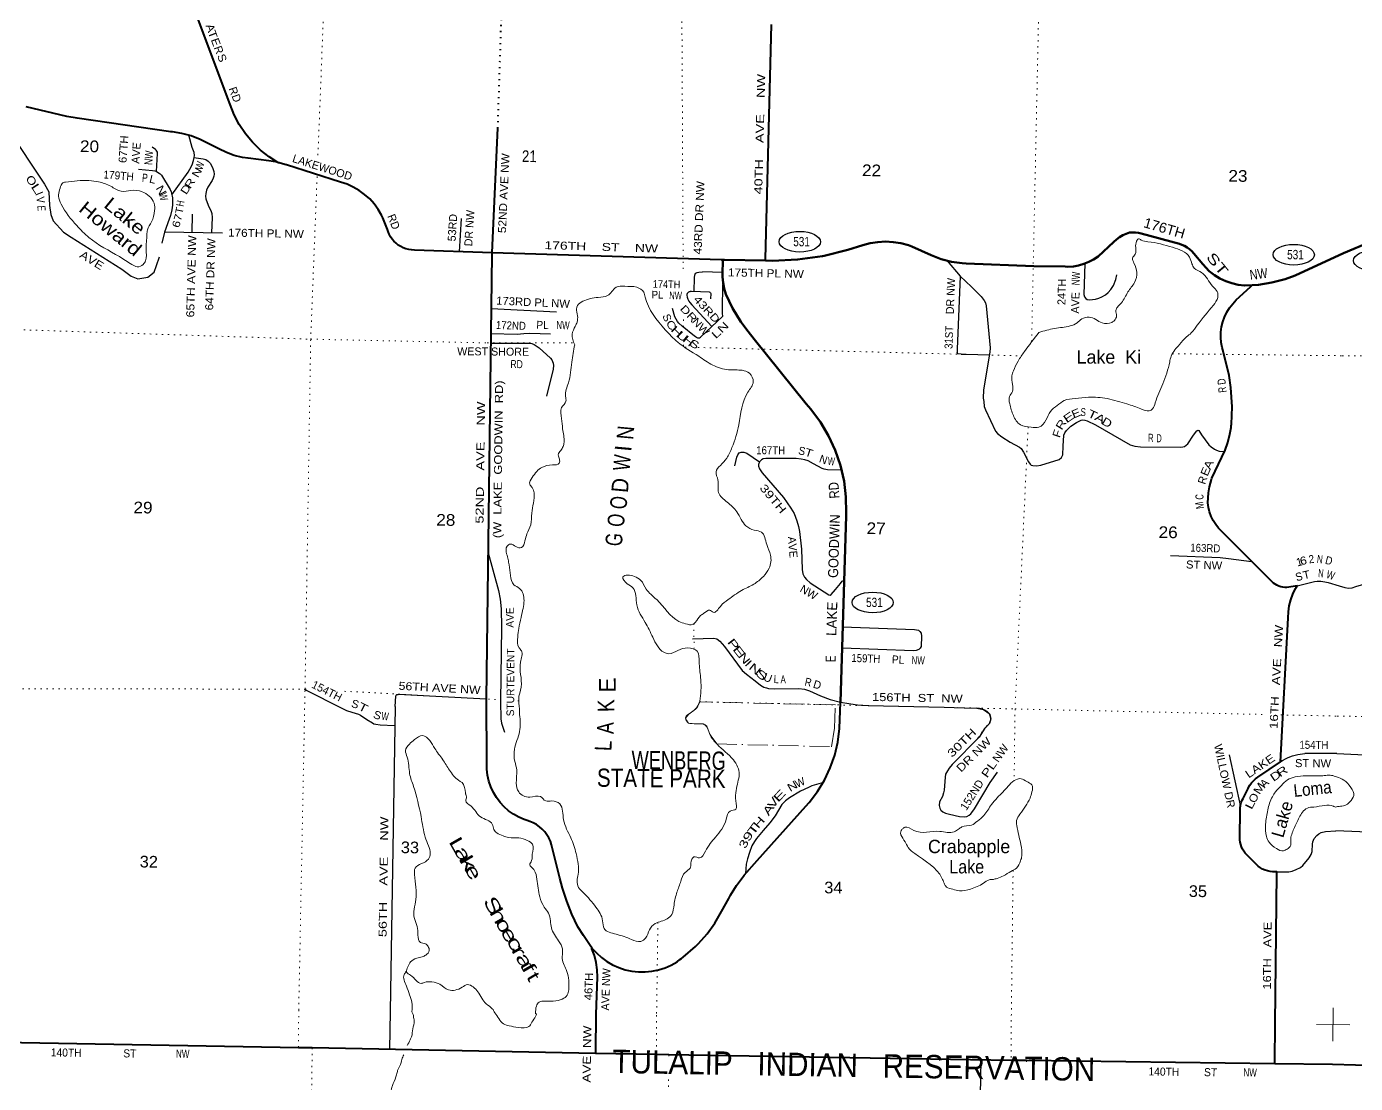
# Model space of a CAD drawing. Header units: feet. Extents: x -493433 to -244333, y 184684 to 373072.
# Drawn here: x -327211 to -307287, y 230750 to 246588 of the extents above; entities that cross this region are included whole.
import ezdxf
from ezdxf.enums import TextEntityAlignment as Align

# ---------------------------------------------------------------- set-up
doc = ezdxf.new("R2010")
doc.units = ezdxf.units.FT
doc.header["$LTSCALE"] = 60
doc.linetypes.add('DOT_DASHED', pattern=[7.7, 5, -1.2, 0.3, -1.2])
doc.linetypes.add('DOTTED', pattern=[1.5, 0.3, -1.2])
for name, color, linetype, lineweight in [('17', 7, 'Continuous', 25), ('23', 7, 'Continuous', 70), ('26', 7, 'Continuous', 40), ('27', 7, 'Continuous', 13), ('29', 7, 'Continuous', 25), ('30', 7, 'Continuous', 13), ('39', 7, 'Continuous', 13), ('4', 7, 'Continuous', 13), ('41', 7, 'Continuous', 13), ('44', 7, 'DOT_DASHED', 13), ('53', 7, 'DOTTED', 40), ('6', 7, 'DOTTED', 25), ('7', 7, 'DOTTED', 13)]:
    doc.layers.add(name, color=color, linetype=linetype, lineweight=lineweight)

msp = doc.modelspace()

# ---------------------------------------------------------------- linework, layer by layer
at = {"layer": '17'}
for centre in [(-315617.21, 243363.84), (-308211.72, 243169.56), (-307006.27, 243080.28), (-314525.06, 237957.85)]:
    msp.add_ellipse(centre, major_axis=(-309.24, 1), ratio=0.500121, dxfattribs=at)
at = {"layer": '23'}
for points in [[(-308835.52, 242714.2), (-308943.96, 242708.57), (-308947.97, 242708.83), (-309044.06, 242720.2), (-309138.44, 242741.56), (-309230.07, 242772.67), (-309317.95, 242813.19), (-309401.11, 242862.66), (-309478.64, 242920.56), (-309575.35, 243025.36), (-309708.08, 243188.25), (-309738.53, 243221.77), (-309772.32, 243251.91), (-309809.08, 243278.36), (-309848.4, 243300.82), (-309889.85, 243319.05), (-309924.63, 243330.56), (-310497.36, 243484.97), (-310497.8, 243485.11), (-310540.04, 243495.87), (-310583.17, 243502.15), (-310626.72, 243503.9), (-310670.22, 243501.07), (-310671.83, 243500.64), (-310724.72, 243483.32), (-310775.5, 243460.57), (-310823.63, 243432.63), (-310868.57, 243399.82), (-310909.84, 243362.48), (-311145.3, 243143.81), (-311212.39, 243098.84), (-311283.81, 243061.12), (-311358.79, 243031.07), (-311436.49, 243009.02), (-311516.07, 242995.22), (-311596.66, 242989.81), (-311639.5, 242990.37), (-312106.09, 242999.82), (-313125.56, 243036.2), (-313183.05, 243040.69), (-313342.45, 243064.59), (-313498.46, 243105.03), (-313649.4, 243161.55), (-313937.95, 243293.21), (-313989.79, 243311.43), (-314101.9, 243341.33), (-314216.52, 243359.35), (-314332.39, 243365.3), (-314448.25, 243359.1), (-314562.82, 243340.82), (-314674.86, 243310.66), (-314897.14, 243242.38), (-315253.7, 243154.79), (-315278.39, 243149.76), (-315651.05, 243095.31), (-316027.36, 243080.11), (-316132.28, 243080.71), (-316134.31, 243080.75)], [(-307060.28, 243360.21), (-307463.66, 243191.85)], [(-315007.62, 236463.77), (-314920.54, 239258.1), (-314922.25, 239299.65), (-314925.77, 239539.35), (-314954.32, 239777.36), (-315007.59, 240011.09), (-315085, 240237.96), (-315185.71, 240455.5), (-315308.6, 240661.33), (-315452.33, 240853.18), (-315524.58, 240935.67), (-316301.24, 241902.89), (-316393.58, 242017.09), (-316502.12, 242163.92), (-316624.17, 242365.86), (-316724.45, 242579.44), (-316750.28, 242663.56), (-316767.18, 242749.92), (-316774.95, 242837.58), (-316774.98, 242897.55), (-316772.89, 243065.76), (-316774.76, 243093.17)], [(-316134.31, 243080.75), (-316747.58, 243092.62), (-316774.76, 243093.17)], [(-308835.52, 242714.2), (-308740.11, 242719.15), (-308538.49, 242750.97), (-308341.29, 242803.7), (-308190.35, 242859.64), (-307463.66, 243191.85)]]:
    msp.add_lwpolyline(points, dxfattribs=at)
at = {"layer": '26'}
for p, q in [((-308412.55, 235566.34), (-308412.48, 235567.62)), ((-308412.48, 235567.62), (-308378.57, 235590.68)), ((-307630.92, 231033.4), (-308494.47, 231042.63))]:
    msp.add_line(p, q, dxfattribs=at)
for points in [[(-323442.03, 244552.3), (-323574.03, 244635.53), (-323704.27, 244738.14), (-323823.07, 244853.8), (-323929.13, 244981.24), (-324021.29, 245119.08), (-324098.53, 245265.79), (-324160.02, 245419.77), (-324663.04, 246766.55)], [(-316134.31, 243080.75), (-316133.62, 243107.75), (-316043.3, 246621.69)], [(-323442.03, 244552.3), (-323447.89, 244553.98), (-323579.76, 244577.23), (-323890.82, 244615.89), (-323974.43, 244628.64), (-324097.01, 244658.47), (-324215.8, 244700.96), (-324329.49, 244755.62), (-324517.57, 244851.16), (-324608.27, 244896.14), (-324742.89, 244948.93), (-324882.29, 244987.35), (-325024.94, 245011), (-325046.25, 245013.22), (-326453.96, 245213.58), (-326606.29, 245239.57), (-327219.59, 245385.85)], [(-320230.69, 243198.91), (-320230.67, 243200.75), (-320144.94, 245064.8)], [(-320230.69, 243198.91), (-321395.7, 243239.98), (-321438.61, 243241.46), (-321481.13, 243247.41), (-321522.79, 243257.77), (-321563.15, 243272.43), (-321601.75, 243291.23), (-321638.17, 243313.96), (-321672.02, 243340.37), (-321702.92, 243370.18), (-321730.54, 243403.05), (-321754.57, 243438.63), (-321774.75, 243476.53), (-321790.86, 243516.33), (-321800.2, 243547.33), (-321869.48, 243723.9), (-321887.2, 243760.27), (-321938.36, 243848.26), (-321998.44, 243930.42), (-322066.78, 244005.86), (-322142.63, 244073.73), (-322225.16, 244133.31), (-322313.46, 244183.93), (-322406.57, 244225.05), (-322503.47, 244256.2), (-323316.26, 244516.05), (-323319.18, 244517.06), (-323442.03, 244552.3)], [(-323429.13, 244544.5), (-323433.77, 244547.09), (-323442.03, 244552.3)], [(-318735.5, 232780.68), (-318761.26, 232818.47), (-318862.89, 232967.56), (-318943.42, 233097.62), (-319036.87, 233284.48), (-319110.27, 233480.08), (-319155.18, 233614.27), (-319175.36, 233674.45), (-319214.21, 233826.62), (-319340.12, 234327.91), (-319357.8, 234379.81), (-319380.82, 234429.57), (-319408.9, 234476.66), (-319441.76, 234520.55), (-319479.02, 234560.76), (-319520.29, 234596.86), (-319565.1, 234628.45), (-319612.96, 234655.18), (-319663.36, 234676.76), (-319706.38, 234690.5), (-319748.37, 234704.82), (-319831.19, 234740.49), (-319909.82, 234784.63), (-319983.41, 234836.74), (-320051.15, 234896.25), (-320112.29, 234962.52), (-320166.18, 235034.82), (-320212.21, 235112.36), (-320249.89, 235194.28), (-320278.79, 235279.7), (-320298.61, 235367.66), (-320309.12, 235457.22), (-320310.22, 235547.38), (-320316.42, 236513.92), (-320231.01, 243174.02), (-320230.69, 243198.91)], [(-316774.76, 243093.17), (-316797.58, 243093.87), (-320230.49, 243198.9), (-320230.69, 243198.91)], [(-308412.48, 235567.62), (-308293.54, 237728.87), (-308290.34, 237819.71), (-308277.66, 237909.72), (-308255.64, 237997.91), (-308224.52, 238083.31), (-308184.65, 238164.99), (-308173.3, 238184.09), (-308158.48, 238209.04), (-308183.45, 238202.5), (-308191.76, 238200.32), (-308286.16, 238185.8), (-308316.39, 238182.82), (-308346.76, 238183), (-308376.95, 238186.36), (-308406.63, 238192.86), (-308435.46, 238202.43), (-308463.13, 238214.95), (-308489.34, 238230.3), (-308513.8, 238248.31), (-308536.25, 238268.77), (-308543.38, 238276.25), (-309334.38, 239065.88), (-309337.34, 239069.29), (-309380.58, 239125.05), (-309417.75, 239185.03), (-309448.45, 239248.56), (-309472.34, 239314.96), (-309489.16, 239383.48), (-309498.73, 239453.39), (-309490.75, 239599.08), (-309474.69, 239692.6), (-309444.89, 239801.81), (-309437.16, 239820.93), (-309242.16, 240238.66), (-309201.77, 240353.12), (-309200.32, 240357.55), (-309167.86, 240478.78), (-309152.21, 240577.73), (-309148.25, 240602.73), (-309147.13, 240627.73), (-309135.27, 240891.19), (-309152.51, 241179.42), (-309178.86, 241359.69), (-309274.19, 241742.58), (-309283.28, 241776.52), (-309297.69, 241853.21), (-309304.01, 241930.99), (-309302.17, 242009), (-309292.18, 242086.39), (-309274.15, 242162.31), (-309248.29, 242235.94), (-309214.87, 242306.45), (-309174.27, 242373.09), (-309126.92, 242435.12), (-309073.35, 242491.85), (-308861.63, 242689.79), (-308835.52, 242714.2)], [(-318735.5, 232780.68), (-318724.58, 232768.47), (-318668.03, 232705.22), (-318593.05, 232637.22), (-318511.37, 232577.43), (-318423.88, 232526.51), (-318331.56, 232485.01), (-318235.4, 232453.39), (-318136.46, 232431.99), (-318035.83, 232421.06), (-317934.6, 232420.7), (-317833.89, 232430.92), (-317734.81, 232451.62), (-317638.43, 232482.56), (-317545.81, 232523.4), (-317457.97, 232573.71), (-317413.91, 232604.91), (-317388.85, 232622.65), (-317363.91, 232644.55), (-317183.92, 232802.58), (-317158.99, 232824.46), (-317134.24, 232849.53), (-317006.15, 232992.26), (-316889.53, 233153.33), (-316790.39, 233325.7), (-316679.47, 233522.14), (-316655.17, 233569.59), (-316565.85, 233718), (-316461.5, 233856.25), (-316451.66, 233869), (-316257.29, 234090.75), (-315526.85, 234904.57), (-315475.92, 234962.01), (-315352.91, 235122.76), (-315247.37, 235295.48), (-315160.47, 235478.3), (-315093.15, 235669.19), (-315046.15, 235866.07), (-315019.99, 236066.79), (-315007.62, 236463.77)], [(-308489.5, 231642.95), (-308465.21, 233895.52), (-308464.93, 233921.04), (-308489.94, 233921.2), (-308527.78, 233921.44), (-308528.28, 233921.47), (-308567.02, 233925.89), (-308605.09, 233934.32), (-308642.07, 233946.69), (-308677.55, 233962.86), (-308711.15, 233982.64), (-308742.49, 234005.83), (-308900.21, 234162.81), (-308913.96, 234175.35), (-308938.76, 234201.84), (-308960.66, 234230.78), (-308979.4, 234261.84), (-308994.8, 234294.7), (-309006.68, 234328.99), (-309014.91, 234364.33), (-309019.41, 234400.33), (-309020.11, 234436.61), (-309016.59, 234839.4), (-309014.65, 234876.84), (-309008.38, 234917.82), (-308997.87, 234957.93), (-308992.67, 234971.71), (-308983.23, 234996.68), (-308970.52, 235021.71), (-308895.79, 235168.76), (-308889.17, 235182.44), (-308867.97, 235219.3), (-308843.03, 235253.75), (-308814.63, 235285.4), (-308783.07, 235313.91), (-308748.71, 235338.96), (-308412.48, 235567.62)], [(-318668.56, 231785.7), (-318648.93, 232343.82), (-318653.43, 232452.86), (-318669.31, 232560.84), (-318696.38, 232666.56), (-318734.21, 232768.47), (-318735.5, 232780.68)], [(-318678.36, 231197.16), (-318677.98, 231221.19), (-318668.56, 231785.7)], [(-308494.47, 231042.63), (-308494.23, 231071.48), (-308489.5, 231642.95)], [(-318678.36, 231197.16), (-322929.03, 231283.6), (-323133.98, 231283.72), (-327846.68, 231370.39)], [(-308494.47, 231042.63), (-312220.43, 231092.42), (-312451, 231094.19), (-317581.22, 231180.11), (-317766.34, 231181.33), (-318678.36, 231197.16)], [(-295221.55, 230795.22), (-296378.52, 230807.73), (-296405.37, 230807.59), (-296435.33, 230808.57), (-296457.92, 230809.07), (-301660.35, 230915.97), (-304250.95, 230963.71), (-306941.33, 231014.66), (-307630.92, 231033.4)]]:
    msp.add_lwpolyline(points, dxfattribs=at)
at = {"layer": '29'}
for p, q in [((-324727.48, 243774.91), (-324734.53, 243504.08)), ((-320722.19, 243213.74), (-320691.14, 243712)), ((-325141.43, 243511.71), (-324271.89, 243496.18)), ((-316775.57, 242904.01), (-317078.24, 242910.57)), ((-316972.81, 242610.33), (-317241.82, 242616.27)), ((-320245.42, 242361.19), (-319267.29, 242315.45)), ((-317236.1, 242416.47), (-316937.32, 242093.05)), ((-316777.33, 242242.29), (-317104.1, 241934.17)), ((-314975.19, 237591.83), (-313899.76, 237552.46)), ((-313913.7, 237234.56), (-314980.66, 237272.6)), ((-320321.75, 236509.61), (-321638.57, 236579.24)), ((-321686.07, 236396.31), (-321759.5, 231829.98)), ((-309178.66, 235675.36), (-309011.58, 234895.78)), ((-307566.82, 235692.82), (-308043.35, 235695.02)), ((-321759.5, 231829.98), (-321769.02, 231260.01)), ((-312900.95, 231101.73), (-312953.36, 228333.93))]:
    msp.add_line(p, q, dxfattribs=at)
for points in [[(-327754.27, 245648.95), (-327676.57, 245380.54), (-327494.86, 245061.17), (-326944.8, 244225.89), (-326876.04, 244112.88), (-326866.22, 243906.51), (-326846.57, 243773.85), (-326812.2, 243675.58), (-326659.95, 243508.53), (-326542.08, 243434.83), (-325780.84, 242953.31), (-325643.32, 242850.13), (-325545.1, 242805.91), (-325392.85, 242830.48), (-325299.54, 242909.09), (-325265.16, 243007.36), (-325219.58, 243136.78)], [(-325034.57, 244065.99), (-324788.74, 244406.47), (-324764.19, 244450.69), (-324729.81, 244514.56), (-324707.71, 244580.89), (-324700.34, 244627.57), (-324695.43, 244657.05), (-324700.34, 244698.82), (-324729.81, 244774.97), (-324776.5, 244960.52)], [(-325264.91, 244418.59), (-325247.96, 244685.91), (-325250.41, 244704.95), (-325256.55, 244719.69), (-325267.6, 244736.89), (-325277.43, 244747.33), (-325327.84, 244779.09)], [(-324701.35, 244624.67), (-324562.83, 244606.69), (-324521.08, 244594.41), (-324489.16, 244569.84), (-324459.69, 244540.36), (-324425.31, 244476.49), (-324405.67, 244415.07), (-324400.76, 244375.76), (-324405.67, 244346.28), (-324413.04, 244314.34), (-324430.23, 244282.4), (-324491.62, 244181.68), (-324513.72, 244137.46), (-324521.08, 244088.32), (-324526, 244046.56), (-324523.54, 244007.25), (-324486.71, 243911.44), (-324442.5, 243815.63), (-324432.68, 243788.6), (-324427.77, 243727.18), (-324437.43, 243499.38)], [(-325534.32, 244450.23), (-325324.09, 244433.48), (-325288.47, 244427.34), (-325265.15, 244418.74), (-325222.17, 244392.33), (-325207.44, 244380.05), (-325189.03, 244359.78), (-325058.88, 244148.5), (-325044.14, 244112.27), (-325038, 244091.38), (-325024.5, 244020.75), (-325022.04, 243972.23), (-325024.5, 243912.66), (-325035.55, 243840.19), (-325055.2, 243757.89), (-325071.16, 243703.84), (-325144.83, 243507.3), (-325183.71, 243342.61)], [(-313406.47, 243080.15), (-313211.53, 242849.99), (-313042.68, 242688.92), (-312900.25, 242541.51), (-312851.14, 242481.33), (-312831.49, 242449.39), (-312821.67, 242403.93), (-312762.73, 241775), (-312767.65, 241708.66), (-312860.96, 241146.06), (-312865.87, 241018.3), (-312859.79, 240969.61)], [(-317193.19, 242875.49), (-317186.08, 242887.62), (-317171.34, 242899.29), (-317157.84, 242904.82), (-317132.05, 242909.12), (-317078.24, 242910.57)], [(-311346.13, 243036.1), (-311357.41, 242571.09), (-311348.24, 242536.6), (-311328.6, 242512.03), (-311306.5, 242499.75), (-311274.57, 242494.83), (-311183.71, 242504.66), (-311132.14, 242519.4), (-311087.94, 242539.06), (-311036.37, 242568.54), (-310992.17, 242602.93), (-310952.87, 242649.61), (-310916.04, 242706.12), (-310879.2, 242799.47), (-310865.2, 242867.05)], [(-317193.19, 242875.49), (-317199.5, 242831.21), (-317208.59, 242615.42)], [(-316772.64, 242822.4), (-316777.33, 242634.51), (-316779.86, 242434.41)], [(-313211.53, 242849.99), (-313257.1, 241754.01), (-313257.74, 241706.26)], [(-317241.82, 242616.27), (-317260.36, 242616.46), (-317267.72, 242615.23), (-317277.55, 242611.54), (-317286.14, 242606.63), (-317297.19, 242597.42), (-317305.17, 242586.36), (-317311.31, 242573.46), (-317313.15, 242561.18), (-317307.02, 242534.15), (-317295.96, 242503.44), (-317291.05, 242493.62), (-317280, 242472.12), (-317265.27, 242451.24), (-317236.1, 242416.47)], [(-316972.81, 242610.35), (-316966.29, 242608.47), (-316961.38, 242605.09), (-316955.85, 242598.03), (-316952.79, 242589.12), (-316955.25, 242510.51)], [(-317383.03, 242097.99), (-317429.79, 242142.29), (-317450.66, 242169.31), (-317472.77, 242203.71), (-317489.96, 242240.56), (-317525.99, 242363.42)], [(-316779.86, 242434.41), (-316783.95, 242329.93), (-316782.11, 242291.24), (-316777.33, 242242.29)], [(-317173.52, 241935.09), (-317197.11, 241950.97), (-317383.03, 242097.99)], [(-320248.95, 241988.93), (-319857.81, 241976.76), (-319754.68, 241986.59), (-319663.82, 241993.96), (-319356.47, 241984.24)], [(-317173.52, 241935.09), (-317152.91, 241924.25), (-317138.79, 241922.1), (-317120.37, 241924.86), (-317104.1, 241934.17)], [(-320251.96, 241845.64), (-319678.55, 241841.64), (-319634.35, 241836.73), (-319599.97, 241824.44), (-319523.85, 241772.85), (-319354.41, 241618.08), (-319334.76, 241593.51), (-319315.12, 241544.38), (-319310.2, 241509.98), (-319315.12, 241453.48), (-319415.19, 241051.83)], [(-313197.4, 241676.72), (-313241.61, 241681.63), (-313251.43, 241686.55), (-313257.74, 241706.26)], [(-313197.4, 241676.72), (-313123.73, 241676.72), (-312775.02, 241666.89)], [(-312859.79, 240969.61), (-312851.15, 240896.68), (-312833.96, 240846.31), (-312681.7, 240526.93), (-312654.69, 240491.31), (-312588.39, 240438.49), (-312465.6, 240359.87), (-312323.17, 240286.16), (-312298.61, 240267.74), (-312264.23, 240212.46), (-312190.56, 240065.05), (-312163.55, 240029.43), (-312148.82, 240017.15), (-312121.8, 240011), (-312070.23, 240007.32), (-312003.93, 240015.92), (-311728.89, 240099.45), (-311692.05, 240130.16), (-311674.86, 240168.24), (-311669.95, 240300.9), (-311660.13, 240463.05), (-311645.39, 240502.37), (-311618.38, 240536.77), (-311552.08, 240600.63), (-311468.58, 240657.15), (-311399.82, 240689.08), (-311377.72, 240694), (-311345.79, 240691.54), (-311306.51, 240679.25), (-311183.72, 240620.29), (-310663.11, 240320.56), (-310594.34, 240300.91), (-310510.86, 240291.08), (-309906.75, 240286.16), (-309872.37, 240292.31), (-309851.83, 240297.6), (-309800.26, 240335.67), (-309715.21, 240463.05), (-309666.09, 240531.84), (-309648.9, 240540.45), (-309636.63, 240536.76), (-309592.42, 240467.97), (-309484.37, 240320.56), (-309449.98, 240289.85), (-309400.88, 240256.68), (-309368.94, 240238.26), (-309332.12, 240227.2), (-309253.53, 240222.29)], [(-316590.69, 240005.31), (-316560.4, 240135.13), (-316548.12, 240171.98), (-316528.48, 240199.01), (-316496.55, 240211.29), (-316457.26, 240208.83), (-316410.6, 240194.09), (-316221.51, 240066.34)], [(-314994.83, 239941.4), (-315199.91, 239943.49), (-315253.94, 239953.32), (-315283.41, 239963.15), (-315413.56, 240034.4), (-315494.6, 240078.62), (-315543.72, 240093.36), (-315597.75, 240105.65), (-315673.87, 240113.02), (-315781.93, 240113.02), (-316125.73, 240113.02), (-316167.48, 240108.1), (-316189.58, 240095.82), (-316221.51, 240066.34)], [(-316221.51, 240066.34), (-316236.24, 240027.02), (-316236.24, 239998.77), (-316221.51, 239958.23), (-316182.21, 239900.5), (-315862.96, 239531.97), (-315750, 239369.82), (-315703.34, 239289.97), (-315661.59, 239183.1), (-315637.04, 239095.88), (-315622.3, 239020.95), (-315592.83, 238755.61), (-315583.01, 238450.96), (-315570.73, 238384.63), (-315548.63, 238337.95), (-315519.16, 238301.09), (-315460.22, 238254.42), (-315180.26, 238072.61), (-315163.08, 238068.92), (-315145.88, 238077.52), (-315082.03, 238151.23), (-315008.36, 238244.59), (-314981.35, 238275.3), (-314949.42, 238298.64)], [(-320290.04, 238702.05), (-320133.51, 238137.72), (-320108.96, 238008.73), (-320094.22, 237862.55), (-320089.31, 237587.38), (-320104.04, 236471.98), (-320099.13, 236216.47), (-320089.31, 236151.36), (-320046.96, 236011.7)], [(-310059.15, 238663.18), (-309314.93, 238633.98), (-309187.23, 238619.24), (-308842.48, 238571.36)], [(-307532.23, 238207.63), (-307446.95, 238181.15), (-307388.34, 238174.12), (-307336.76, 238178.81), (-307280.5, 238195.22), (-307108.28, 238248.94), (-306138.76, 238640.86), (-306088.91, 238653.46), (-306044.98, 238652.59), (-306012.16, 238645.55), (-305913.38, 238612.24), (-305670.66, 238521.51), (-305569.05, 238498.96), (-305494.9, 238492.38), (-301069.99, 238291.54)], [(-308158.48, 238209.04), (-307900.43, 238271.6), (-307858.68, 238276.51), (-307804.66, 238276.51), (-307745.72, 238269.14), (-307696.6, 238256.86), (-307532.07, 238207.72)], [(-313899.76, 237552.48), (-313836.96, 237541.93), (-313817.32, 237524.73), (-313800.13, 237500.16), (-313795.22, 237451.03), (-313800.13, 237298.7), (-313812.41, 237271.68), (-313834.51, 237252.02), (-313871.34, 237237.28), (-313913.7, 237234.56)], [(-317225.97, 237411.09), (-316906.66, 237421.55), (-316860, 237410.49), (-316818.25, 237377.32), (-316744.58, 237298.71), (-316479.36, 236940.01), (-316417.96, 236882.27), (-316287.81, 236782.77), (-316206.77, 236720.12), (-316155.2, 236689.41), (-316115.91, 236678.35), (-316086.44, 236670.98), (-315998.03, 236664.84), (-315629.67, 236669.75), (-315546.17, 236658.69), (-315472.5, 236635.36), (-315305.51, 236556.74), (-315160.62, 236505.14), (-315007.62, 236463.77)], [(-323050.35, 236659.26), (-322464.03, 236364.16), (-322412.78, 236340.5)], [(-321686.07, 236396.31), (-321675.74, 236552.44), (-321670.82, 236567.8), (-321661, 236577.01), (-321638.57, 236579.23)], [(-322412.78, 236340.5), (-322333.88, 236311.67), (-322233.19, 236282.19), (-322204.95, 236268.06), (-322110.4, 236206.02), (-322024.45, 236151.97), (-322003.58, 236140.31), (-321972.88, 236132.93), (-321909.03, 236124.95), (-321692.93, 236115.12)], [(-315007.62, 236463.77), (-314880.66, 236442.49), (-314750.51, 236425.29), (-314591.38, 236412.44)], [(-314591.38, 236412.44), (-313452.3, 236388.96), (-313153.44, 236376.63), (-312964.35, 236372.12)], [(-312964.35, 236372.12), (-312862.03, 236351.59), (-312776.08, 236295.08), (-312751.52, 236216.46), (-312773.63, 236142.76), (-312842.39, 236076.42), (-312891.5, 235992.89), (-312928.34, 235938.84), (-313331.08, 235531), (-313377.74, 235473.26), (-313404.75, 235432.73), (-313431.77, 235382.36), (-313439.13, 235339.37), (-313451.41, 235142.82), (-313461.24, 235104.74), (-313478.43, 235051.92), (-313522.63, 234968.38), (-313530, 234915.56), (-313520.17, 234875.02), (-313502.99, 234846.77), (-313471.06, 234818.52), (-313431.77, 234802.55), (-313375.28, 234784.12), (-313220.57, 234750.95), (-313149.36, 234743.58), (-313114.98, 234750.95), (-313078.14, 234770.61), (-313053.58, 234790.26), (-313035.87, 234811.73)], [(-308378.57, 235590.68), (-308337.54, 235617.02), (-308295.79, 235636.67), (-308231.94, 235661.24), (-308150.9, 235680.89), (-308043.35, 235695.02)], [(-307566.82, 235692.82), (-306728.33, 235653.61), (-306689.69, 235641.02), (-306670.94, 235622.25), (-306659.21, 235608.18), (-306621.7, 235547.2), (-306607.64, 235509.67), (-306607.64, 235466.1), (-306626.38, 234664.13), (-306635.5, 234623.71), (-306654.51, 234579.7), (-306670.93, 234560.93), (-306699.06, 234537.48), (-306729.54, 234523.4), (-306774.08, 234514.02), (-306862.13, 234504.47), (-307582.77, 234533.52)], [(-313035.87, 234811.73), (-312999.27, 234864.5), (-312762.24, 235261.48), (-312653.42, 235413.62)], [(-315262.21, 235259.56), (-315438.12, 235207.92), (-315484.79, 235187.04), (-315605.12, 235129.3), (-315772.11, 235031.03), (-315831.05, 234985.58), (-315885.07, 234927.84), (-315988.21, 234760.78), (-316066.8, 234657.59), (-316165.03, 234539.66), (-316265.72, 234422.96), (-316297.64, 234377.51), (-316334.48, 234309.95), (-316371.31, 234210.45), (-316400.78, 234118.31), (-316420.43, 234033.55), (-316429.48, 233895.01)], [(-308464.93, 233921.04), (-308285.96, 233923.04), (-308236.85, 233932.87), (-308173, 233954.98), (-308109.15, 233986.92), (-308077.23, 234013.95), (-307979, 234129.42), (-307951.98, 234178.55), (-307937.25, 234225.23), (-307929.88, 234333.33), (-307924.97, 234372.64), (-307902.87, 234421.78), (-307866.03, 234466), (-307836.56, 234493.02), (-307802.18, 234510.22), (-307735.88, 234524.96), (-307582.77, 234533.52)]]:
    msp.add_lwpolyline(points, dxfattribs=at)
for centre, radius, start, end in [((-312970.08, 236091.92), 280.26, 55.07873, 88.82924), ((-312863.95, 236223.92), 111.86, 335.1984, 60.95597), ((-312501.79, 235798.46), 438.23, 134.30658, 149.67067), ((-312899.98, 236224.98), 145.72, 309.19899, 340.77111), ((-313143.65, 236124.89), 283.81, 313.84155, 338.25676)]:
    msp.add_arc(centre, radius, start, end, dxfattribs=at)
at = {"layer": '39'}
for points in [[(-326626.26, 244258.51), (-326275.35, 244280.22), (-326130.64, 244262.13), (-325949.76, 244197.02), (-325790.59, 244121.04), (-325645.88, 244131.9), (-325479.47, 244113.81), (-325374.56, 244048.69), (-325298.59, 243940.16), (-325291.35, 243831.63), (-325338.38, 243661.61), (-325399.88, 243542.22), (-325407.12, 243469.87), (-325417.97, 243252.81), (-325428.82, 243075.55), (-325461.38, 243024.9), (-325551.82, 242988.73), (-325635.03, 243024.9), (-325819.53, 243140.67), (-326275.35, 243426.46), (-326459.85, 243607.34), (-326691.38, 243925.69), (-326731.17, 244045.07), (-326679.81, 244237.61)], [(-326679.81, 244237.61), (-326679.47, 244238.88), (-326678.12, 244239.38)], [(-312032.26, 242003.42), (-311797.11, 242064.92), (-311565.58, 242101.09), (-311460.67, 242148.12), (-311388.32, 242206), (-311279.79, 242234.94), (-311178.49, 242198.77), (-311084.44, 242148.12), (-310939.73, 242155.36), (-310899.94, 242184.3), (-310867.38, 242253.03), (-310878.23, 242332.62), (-310856.52, 242383.27), (-310795.02, 242448.39), (-310697.35, 242611.18), (-310599.67, 242752.27), (-310563.5, 242904.21), (-310606.91, 243041.68), (-310628.61, 243117.65), (-310588.82, 243179.15), (-310581.58, 243276.82), (-310567.11, 243374.5), (-310538.17, 243407.06), (-310498.38, 243388.97), (-310397.08, 243363.65), (-310028.09, 243280.44), (-309883.38, 243226.18), (-309774.85, 243132.12), (-309738.67, 243034.44), (-309702.5, 242965.71), (-309593.97, 242900.59), (-309427.56, 242698), (-309358.82, 242618.41), (-309351.59, 242527.97), (-309416.7, 242412.21), (-309659.09, 242111.95), (-309749.53, 241996.18), (-309818.26, 241938.3), (-309923.17, 241826.15), (-310049.79, 241648.89), (-310071.5, 241562.06), (-310172.79, 241236.48), (-310288.56, 240950.68), (-310328.35, 240860.24), (-310379, 240831.3), (-310502, 240860.24), (-310711.82, 240932.59), (-311008.47, 241012.18), (-311287.02, 241033.89), (-311489.61, 241015.8), (-311652.41, 240983.24), (-311757.32, 240910.89), (-311858.61, 240820.45), (-311927.35, 240690.21), (-312032.26, 240585.3), (-312148.02, 240585.3), (-312310.82, 240621.48), (-312415.73, 240758.95), (-312469.99, 240936.21), (-312473.61, 241044.74), (-312430.2, 241117.09), (-312430.2, 241225.62), (-312437.43, 241355.86), (-312415.73, 241428.21), (-312343.37, 241576.53), (-312249.32, 241717.62), (-312032.26, 242003.42)], [(-318993.06, 241820.25), (-319029.24, 241979.43), (-318985.83, 242095.19), (-318956.89, 242160.31), (-318949.65, 242254.37), (-318964.12, 242362.9), (-318949.65, 242406.31), (-318870.06, 242471.42), (-318638.53, 242529.31), (-318501.06, 242558.25), (-318435.95, 242616.13), (-318370.83, 242681.25), (-318240.59, 242695.72), (-318059.71, 242681.25), (-317958.42, 242608.89), (-317935.69, 242535.68), (-317634.28, 242045.33), (-317448.71, 241859.76), (-317133.6, 241646.6), (-316923.78, 241516.37), (-316685.01, 241444.02), (-316482.43, 241436.78), (-316373.9, 241393.37), (-316316.02, 241263.14), (-316395.6, 241111.19), (-316533.07, 240619.2), (-316634.37, 240279.14), (-316713.95, 240119.96), (-316808.01, 240011.44), (-316873.13, 239917.38), (-316844.19, 239794.38), (-316836.95, 239606.26), (-316706.72, 239461.56), (-316562.01, 239316.85), (-316496.9, 239201.09), (-316424.54, 239107.03), (-316301.54, 239041.91), (-316193.02, 239012.97), (-316113.43, 238824.85), (-316055.55, 238665.68), (-316077.25, 238470.32), (-316164.07, 238347.32), (-316308.78, 238231.56), (-316489.66, 238137.5), (-316692.25, 238000.03), (-316808.01, 237898.74), (-316916.54, 237811.92), (-316967.19, 237840.86), (-317054.01, 237797.44), (-317104.66, 237761.27), (-317184.25, 237659.98), (-317220.42, 237631.03), (-317328.95, 237638.27), (-317430.25, 237674.45), (-317763.07, 238000.03), (-317922.24, 238159.21), (-318001.83, 238289.44), (-318095.89, 238347.32), (-318197.18, 238369.03), (-318269.54, 238340.09), (-318204.42, 238238.8), (-318117.6, 238173.68), (-318059.71, 237920.44), (-317936.71, 237659.98), (-317820.95, 237435.68), (-317654.54, 237211.39), (-317582.19, 237189.68), (-317444.72, 237240.33), (-317300.01, 237276.51), (-317155.31, 237225.86), (-317126.36, 237066.68), (-317104.66, 236835.16), (-317111.89, 236516.8), (-317120.38, 236467.65)], [(-318993.06, 241820.25), (-319036.47, 241559.78), (-319087.12, 241248.66), (-319130.53, 241046.08), (-319123.3, 240973.72), (-319188.41, 240879.67), (-319188.41, 240713.26), (-319173.94, 240561.32), (-319152.24, 240358.73), (-319166.71, 240293.61), (-319202.88, 240235.73), (-319239.06, 240170.61), (-319231.83, 240134.43), (-319217.36, 240076.55), (-319224.59, 240047.61), (-319325.88, 240018.67), (-319485.06, 239982.49), (-319629.77, 239830.55), (-319665.94, 239729.26), (-319629.77, 239678.61), (-319600.82, 239599.03), (-319637, 239295.14), (-319651.47, 239121.5), (-319709.35, 238984.03), (-319738.29, 238882.73), (-319788.94, 238781.44), (-319875.76, 238795.91), (-319955.35, 238832.09), (-320006, 238803.15), (-320013.23, 238687.38), (-319991.53, 238600.56), (-319977.06, 238520.97), (-319955.35, 238361.8), (-319904.71, 238224.33), (-319817.88, 238166.44), (-319752.76, 237985.56), (-319767.24, 237869.8), (-319796.18, 237732.33), (-319832.35, 237565.92), (-319846.82, 237442.92), (-319825.12, 237276.51), (-319791.96, 237234.62), (-319805.45, 237063.68), (-319803.41, 236878.57), (-319796.18, 236690.45), (-319832.44, 236505.86), (-319827.95, 236447.37), (-319817.88, 236278.04)], [(-317120.38, 236467.65), (-317169.78, 236372.1), (-317263.83, 236299.75), (-317328.95, 236234.63), (-317285.54, 236147.81)], [(-319817.88, 236278.04), (-319817.88, 236024.81), (-319897.47, 235757.1), (-319890.23, 235576.22), (-319861.29, 235445.99), (-319868.53, 235250.64), (-319832.35, 235120.4), (-319665.94, 235040.81), (-319506.76, 235048.05), (-319427.18, 234982.93), (-319333.12, 234982.93), (-319217.35, 234939.52), (-319159.47, 234700.76), (-319050.94, 234433.05), (-318971.36, 234194.29), (-318942.41, 233883.17), (-318956.88, 233789.11), (-318935.18, 233687.82), (-318862.83, 233608.23), (-318674.71, 233391.17), (-318573.42, 233188.59), (-318551.71, 233072.82), (-318370.83, 232986), (-318139.3, 232906.41), (-318001.83, 232877.47), (-317929.48, 232928.12), (-317871.6, 233051.12), (-317784.77, 233145.18), (-317603.89, 233217.53), (-317538.77, 233282.65), (-317502.6, 233427.35), (-317459.19, 233615.47), (-317401.3, 233781.88), (-317336.19, 233912.11), (-317263.83, 233977.23), (-317249.36, 234049.58), (-317205.95, 234143.64), (-317119.13, 234129.17), (-317032.31, 234230.46), (-316880.36, 234440.29), (-316721.19, 234707.99), (-316663.31, 234830.99), (-316576.48, 234859.93), (-316576.48, 234982.93), (-316569.25, 235142.11), (-316547.54, 235265.11), (-316525.84, 235380.87), (-316612.66, 235597.93), (-316858.66, 235836.69), (-316858.73, 235836.77)], [(-316858.73, 235836.77), (-316967.19, 235981.4), (-317039.54, 236126.1), (-317169.78, 236140.57), (-317285.54, 236147.81)], [(-321407.83, 235201.8), (-321467.52, 235391.72), (-321503.69, 235641.33), (-321529.01, 235739.01), (-321471.13, 235836.69), (-321395.16, 235901.8), (-321272.16, 235963.3), (-321167.25, 235887.33), (-321091.28, 235771.57), (-320971.9, 235601.54), (-320870.61, 235445.98), (-320736.75, 235294.04), (-320642.7, 235185.51), (-320626.42, 235086.03), (-320626.11, 235087.83)], [(-314079.39, 234560.57), (-314043.21, 234589.51), (-313909.36, 234542.48), (-313518.65, 234528.01), (-313301.6, 234520.78), (-313236.48, 234560.57), (-313185.83, 234593.13), (-313044.74, 234622.07), (-312954.3, 234679.95), (-312856.63, 234766.78), (-312744.48, 234929.57), (-312657.66, 235030.86), (-312491.24, 235204.51), (-312404.42, 235287.72), (-312299.51, 235316.66), (-312212.69, 235273.24), (-312140.33, 235226.22), (-312136.72, 235117.69), (-312165.66, 235027.25), (-312317.6, 234784.86), (-312368.24, 234690.8), (-312364.63, 234614.83), (-312303.13, 234329.04), (-312288.66, 234159.01), (-312306.74, 234086.66), (-312368.24, 233978.13), (-312451.45, 233927.48), (-312563.6, 233862.37), (-312657.66, 233822.57), (-312715.54, 233808.1), (-312777.04, 233800.87), (-312863.86, 233750.22), (-313059.21, 233663.4), (-313222.01, 233638.07), (-313323.3, 233659.78), (-313417.36, 233692.34), (-313453.54, 233750.22), (-313486.09, 233826.19), (-313894.89, 234195.19), (-313992.56, 234285.63), (-314039.59, 234372.45), (-314101.09, 234477.36), (-314104.71, 234520.78), (-314086.62, 234556.95)], [(-307572.06, 235343.97), (-307603.28, 235356.9), (-307685.21, 235369.11), (-307775.65, 235361.88), (-308028.89, 235361.88), (-308191.68, 235343.79), (-308307.45, 235300.38), (-308394.27, 235217.17), (-308484.71, 235119.5), (-308531.74, 235047.14), (-308600.47, 234848.17), (-308633.03, 234634.73), (-308622.18, 234450.23), (-308582.39, 234367.03), (-308470.24, 234269.35), (-308365.33, 234236.79), (-308311.06, 234262.12), (-308264.03, 234301.91), (-308256.8, 234395.97), (-308242.33, 234482.79), (-308169.97, 234649.2), (-308079.53, 234815.61), (-308007.18, 234877.11), (-307909.5, 234891.59), (-307746.71, 234916.91), (-307620.09, 234906.06), (-307611.45, 234902.1), (-307581.24, 234892.52)], [(-307572.06, 235343.97), (-307460.01, 235294.97), (-307356.47, 235186.58), (-307311.17, 235066.86), (-307372.65, 234969.8), (-307447.07, 234913.17), (-307532.81, 234901.85), (-307581.24, 234892.52)], [(-321407.83, 235201.8), (-321295.68, 234749.59), (-321234.18, 234442.09), (-321187.15, 234311.86), (-321158.21, 234196.1), (-321187.15, 234112.89), (-321288.45, 234044.16), (-321386.12, 233975.42), (-321393.36, 233881.36), (-321375.27, 233505.13), (-321396.97, 233222.95), (-321353.56, 233103.57), (-321342.71, 232973.34), (-321306.53, 232861.19), (-321230.56, 232843.1), (-321190.77, 232803.31), (-321172.68, 232741.81), (-321226.95, 232673.07), (-321277.59, 232647.75), (-321360.8, 232626.04), (-321454.86, 232571.78), (-321494.65, 232499.43), (-321512.74, 232419.84), (-321454.86, 232372.81), (-321371.65, 232293.22), (-321295.68, 232249.81), (-321245.03, 232264.28), (-321132.89, 232271.52), (-321013.51, 232235.34), (-320883.27, 232152.13), (-320785.59, 232148.52), (-320680.68, 232191.93), (-320601.1, 232231.72), (-320514.27, 232195.55), (-320445.54, 232123.19), (-320318.92, 231942.31), (-320228.48, 231869.96), (-320190.33, 231808.57)], [(-319579.71, 231798.88), (-319566.45, 231909.75), (-319526.66, 231967.63), (-319439.84, 231982.11), (-319273.43, 231989.34), (-319154.04, 232025.52), (-319096.16, 232090.63), (-319081.69, 232177.46), (-319085.31, 232333.02), (-319121.48, 232456.02), (-319161.28, 232546.46), (-319179.37, 232651.37), (-319175.75, 232767.13), (-319233.63, 232886.51), (-319342.16, 233081.87), (-319356.63, 233186.78), (-319385.57, 233302.54), (-319450.69, 233392.98), (-319515.81, 233548.54), (-319559.22, 233812.63), (-319599.01, 233946.48), (-319635.19, 233986.27), (-319664.13, 234022.45), (-319638.81, 234091.18), (-319627.95, 234185.24), (-319624.34, 234333.57), (-319703.92, 234391.45), (-319830.54, 234431.24), (-319986.1, 234434.86), (-320065.69, 234460.18), (-320159.74, 234503.59), (-320203.16, 234554.24), (-320228.48, 234637.45), (-320300.83, 234695.33), (-320405.74, 234745.98), (-320550.45, 234908.77), (-320626.42, 234988.36), (-320615.57, 235046.24), (-320626.42, 235086.03)], [(-321434.67, 231825.27), (-321434.92, 231965.62), (-321468.98, 232078.28), (-321516.14, 232209.27), (-321550.2, 232382.19), (-321518.76, 232426.72)], [(-321434.67, 231825.27), (-321415.23, 231780.55), (-321405.86, 231723.9), (-321398.28, 231685.44), (-321419.86, 231570.61), (-321439.52, 231447.69), (-321458.18, 231405.52), (-321504.4, 231316.55)], [(-320190.33, 231808.57), (-320131.15, 231723.05), (-320057.96, 231641.19), (-319974.31, 231613.92), (-319840.6, 231587.9), (-319677.98, 231603.08), (-319635.34, 231669.57), (-319579.71, 231798.88), (-319586.56, 231798.52)], [(-321554.34, 231179.15), (-321584.78, 231108.24), (-321593.36, 231065.94), (-321647.26, 230943.44), (-321662.15, 230881.03), (-321714.17, 230748.41), (-321735.01, 230692.13), (-321744.2, 230601.38), (-321744.48, 230579.17), (-321737.78, 230470.06), (-321761.14, 230373.42), (-321820.74, 230279.26), (-321871.12, 230116.33), (-321900.35, 230033.9), (-321919.89, 229921.07), (-321900.77, 229838.05), (-321826.14, 229683.67), (-321808.42, 229651.15), (-321748.71, 229591.86), (-321736.91, 229569.51), (-321739.22, 229545.3), (-321741.53, 229521.11), (-321704.07, 229456.03), (-321687.45, 229334.68), (-321687.62, 229320.55), (-321680.58, 229239.69), (-321632.31, 229071.51), (-321622.35, 229061.29), (-321605.26, 228978.3), (-321568.12, 228886.99), (-321503.83, 228710.53), (-321453.53, 228544.34), (-321442.26, 228477.57), (-321421.29, 228382.41), (-321354.14, 228274.57), (-321296.93, 228176.95), (-321197.34, 228084.86), (-321169.35, 228068.37), (-321129.71, 228015.39), (-321091.82, 227984.63), (-321050.32, 227919.5), (-321001.07, 227830.06), (-320997.34, 227805.78), (-320971.64, 227767.1), (-320965.57, 227769.05), (-320953.99, 227728.52), (-320947.94, 227728.45)]]:
    msp.add_spline(points, degree=3, dxfattribs=at)
at = {"layer": '4'}
for p, q in [((-307619.42, 231881.02), (-307625.96, 231381.06)), ((-307372.71, 231627.77), (-307872.67, 231634.3))]:
    msp.add_line(p, q, dxfattribs=at)
at = {"layer": '41'}
msp.add_arc((-326609.87, 244137.47), 122.15, 97.70996, 124.9287, dxfattribs=at)
at = {"layer": '44'}
msp.add_line((-306942.57, 231014.7), (-307612.77, 231033.93), dxfattribs=at)
msp.add_lwpolyline([(-316859.6, 235837.82), (-315139.87, 235796.52), (-315094.84, 236072.82), (-315083.95, 236422.41), (-317117.83, 236469.42), (-317146.55, 236403.46), (-317162.56, 236380.5), (-317181.62, 236360.38), (-317279.26, 236286.34), (-317332.8, 236226.17), (-317323.54, 236189.1), (-317292.39, 236153.27), (-317267.56, 236144.09), (-317251.08, 236142.3), (-317151.38, 236139.58), (-317065.34, 236133.57), (-317036.6, 236124.89), (-317011.46, 236102.7), (-316992.59, 236050.96), (-316967.84, 235982.3), (-316946.42, 235952.89)], close=True, dxfattribs=at)
msp.add_lwpolyline([(-307630.92, 231033.4), (-312220.43, 231092.42), (-312451, 231094.19), (-317766.34, 231181.33), (-322929.03, 231283.6), (-323133.98, 231283.72), (-328265.78, 231378.1), (-328386.98, 231376.41), (-333817.37, 231464.7), (-335110.7, 231499.26)], dxfattribs=at)
at = {"layer": '53'}
msp.add_line((-320144.94, 245064.8), (-320062.96, 247604.82), dxfattribs=at)
at = {"layer": '6'}
for p, q in [((-317580.11, 231179.02), (-317766.34, 231181.33)), ((-306941.33, 231014.66), (-307630.92, 231033.4))]:
    msp.add_line(p, q, dxfattribs=at)
for points in [[(-322929.03, 231283.6), (-323133.98, 231283.72), (-328265.78, 231378.1), (-328386.98, 231376.41), (-333817.37, 231464.7)], [(-317766.34, 231181.33), (-318678.36, 231197.16), (-322929.03, 231283.6)], [(-307630.92, 231033.4), (-312220.43, 231092.42), (-312451, 231094.19), (-317581.22, 231180.11)]]:
    msp.add_lwpolyline(points, dxfattribs=at)
at = {"layer": '7'}
for p, q in [((-322842.54, 244661.13), (-322740.05, 247266.68)), ((-317387.19, 247113.91), (-317366.54, 242913.57)), ((-312031.6, 247013.64), (-312141.52, 241864.09)), ((-322951.36, 241894.69), (-322853.37, 244385.88)), ((-317363.01, 242196.04), (-317362.28, 242047.58)), ((-317361.16, 241818.15), (-317361.06, 241798.08)), ((-317340.54, 241784), (-317319.35, 241783.46)), ((-317146.2, 241779.01), (-312293.48, 241654.28)), ((-310032.75, 241685.49), (-307484.8, 241655.83)), ((-307484.8, 241655.83), (-306947.86, 241652.31)), ((-317207.26, 237639.64), (-317202.4, 237268.6)), ((-328352.48, 236665.26), (-323035.92, 236659.36)), ((-323035.92, 236659.36), (-322999.53, 236657.37)), ((-322443.65, 236626.95), (-320097.77, 236498.56)), ((-319845.86, 236484.78), (-319832.4, 236484.04)), ((-317120.01, 236469.34), (-312390.51, 236361.78)), ((-312390.51, 236361.78), (-308677.82, 236279.49)), ((-308403.04, 236273.4), (-307559.09, 236254.7)), ((-307559.09, 236254.7), (-307032.35, 236248.21)), ((-312419.68, 233946.06), (-312446.83, 231697.88)), ((-317745.09, 233166.86), (-317764.86, 231772.83)), ((-323130.63, 231849.74), (-323133.98, 231283.72)), ((-317764.86, 231772.83), (-317766.34, 231181.33)), ((-312446.83, 231697.88), (-312451, 231094.19)), ((-322929.03, 231283.6), (-322999.39, 225715.7)), ((-317578.99, 231176.82), (-317579.65, 231137.71)), ((-312220.43, 231092.42), (-312221.34, 231053.01)), ((-317585.26, 230806.52), (-317672.01, 225687.04))]:
    msp.add_line(p, q, dxfattribs=at)
for points in [[(-335498.04, 242122.38), (-333640.52, 242101.58), (-328239.39, 242074.9), (-322951.24, 241903.68), (-320304.74, 241847.99), (-319008.49, 241847.33)], [(-323130.63, 231849.74), (-323035.92, 236659.36), (-322951.36, 241894.69)], [(-312195.09, 240590.1), (-312390.51, 236361.78), (-312403.47, 235288.48)]]:
    msp.add_lwpolyline(points, dxfattribs=at)

# ---------------------------------------------------------------- texts
at = {"layer": '17'}
for s, rotation, width, p in [('176TH', 343.813, 1.05, (-310474.81, 243584.62)), ('ST', 309.175, 1.45, (-309532.46, 243127.49)), ('NW', 7.31, 0.8, (-308861.15, 242790.43)), ('RD', 94.215, 0.85, (-315021.32, 239521.42)), ('GOODWIN', 88.215, 0.95, (-315045.07, 238323.84)), ('E', 88.215, 0.75, (-315081.9, 237061.13))]:
    msp.add_text(s, height=150, rotation=rotation, dxfattribs=dict(at, width=width)).set_placement(p)
at = {"layer": '17', "width": 0.8}
for p in [(-315591.16, 243295.53), (-308185.67, 243101.25), (-314499.01, 237889.54)]:
    msp.add_text('531', height=140, dxfattribs=at).set_placement(p, align=Align.CENTER)
at = {"layer": '17'}
msp.add_text('LAKE', height=150, rotation=88.215, dxfattribs=at).set_placement((-315070.59, 237454.21))
at = {"layer": '27'}
for s, height, rotation, width, p in [('A', 120, 290.204, 1.15, (-324529.68, 246604.16)), ('T', 120, 290.204, 1.25, (-324497.61, 246507.23)), ('E', 120, 290.204, 1.1, (-324449.76, 246390.02)), ('S', 120, 290.204, 1.1, (-324356.29, 246152.21)), ('40TH    AVE    NW', 120, 88.528, 1.35, (-316181.9, 244071.47)), ('52ND AVE NW', 120, 87.367, 1.1, (-320024.09, 243491.08)), ('176TH    ST    NW', 120, 358.248, 1.3, (-319447.37, 243254.21)), ('D', 120, 98.836, 0.8, (-309228.03, 241230.5)), ('(W  LAKE  GOODWIN  RD)', 120, 89.265, 1.2, (-320096.39, 238920.29)), ('R', 120, 96.871, 0.75, (-309217.21, 241109.96)), ('52ND    AVE    NW', 120, 89.265, 1.35, (-320360.37, 239139.15)), ('E', 120, 67.206, 1.15, (-309504.55, 239840.02)), ('A', 120, 65.357, 1.25, (-309462.72, 239938.53)), ('C', 120, 88.627, 0.65, (-309566.21, 239497.79)), ('M', 120, 99.164, 0.8, (-309555.04, 239370.17)), ('16TH   AVE   NW', 120, 86.85, 1.25, (-308456.33, 236058.98)), ('LAKE', 120, 34.218, 1.2, (-308887.81, 235318.75)), ('16TH   AVE', 120, 89.382, 1.2, (-308553.97, 232155.9)), ('46TH', 120, 87.985, 1.05, (-318731.27, 231994.38)), ('46TH  AVE  NW', 120.9, 89.086, 1.25, (-318765.32, 230155.05)), ('140TH', 120.9, 358.947, 0.95, (-326848.72, 231156.17)), ('ST', 120.9, 358.946, 0.95, (-325761.62, 231140.62)), ('NW', 120.9, 358.946, 0.75, (-324972.36, 231136.58)), ('140TH', 120.9, 359.014, 0.95, (-310389.85, 230870.31)), ('ST', 120.9, 359.014, 0.95, (-309557.41, 230858.86)), ('NW', 120.9, 359.013, 0.75, (-308967.51, 230856.15))]:
    msp.add_text(s, height=height, rotation=rotation, dxfattribs=dict(at, width=width)).set_placement(p)
for s, rotation, p in [('R', 290.204, (-324405.14, 246272.66)), ('R', 289.263, (-324183.22, 245659.26)), ('D', 289.997, (-324139.47, 245549.44)), ('LAKEWOOD', 342.271, (-323235.78, 244562.3)), ('RD', 291.423, (-321804.32, 243749.47)), ('R', 72.487, (-309539.97, 239718.79)), ('AVE NW', 87.985, (-318477.5, 231841.57))]:
    msp.add_text(s, height=120, rotation=rotation, dxfattribs=at).set_placement(p)
for s, rotation, width, p in [('D', 34.218, 1.35, (-308451.41, 235311.39)), ('R', 34.218, 1.35, (-308352.18, 235378.87)), ('M', 57.501, 1.25, (-308680.56, 235140.04)), ('L', 63.062, 1.45, (-308813.88, 234901.93)), ('O', 63.062, 1.1, (-308759.5, 235001.72))]:
    msp.add_text(s, height=120, rotation=rotation, dxfattribs=dict(at, width=width)).set_placement(p, align=Align.CENTER)
msp.add_text('A', height=120, rotation=44.218, dxfattribs=at).set_placement((-308610.39, 235207.43), align=Align.CENTER)
at = {"layer": '30'}
for s, height, rotation, width, p in [('67TH', 120, 85.949, 1.05, (-325714.39, 244540.9)), ('NW', 120, 85.949, 0.8, (-325327.58, 244511.33)), ('N', 114, 60.138, 1.25, (-324642.43, 244313.72)), ('W', 114, 72.738, 0.85, (-324578.76, 244428.02)), ('O', 120, 302.849, 1.25, (-327231.99, 244313.88)), ('179TH', 120, 355.725, 0.95, (-326064.51, 244313.59)), ('P', 120, 355.149, 0.8, (-325484.25, 244266.11)), ('L', 120, 346.713, 1.05, (-325379.6, 244252.7)), ('R', 114, 56.305, 1.35, (-324758.2, 244146.75)), ('L', 120, 302.827, 1.6, (-327150.86, 244190.04)), ('N', 120, 298.24, 1.2, (-325279.23, 244168.18)), ('W', 120, 283.478, 0.75, (-325229.43, 244080.5)), ('D', 114, 56.895, 1.3, (-324818.1, 244059.39)), ('43RD DR NW', 120, 87.588, 1.1, (-317091.41, 243172.07)), ('V', 120, 277.014, 0.9, (-327064.44, 244032.17)), ('E', 120, 273.4, 0.75, (-327049.37, 243902.15)), ('T', 114, 78.079, 1.05, (-324873.89, 243772.61)), ('H', 114, 79.163, 0.8, (-324859.7, 243884.56)), ('6', 114, 74.251, 1.2, (-324924.61, 243564.82)), ('7', 114, 73.413, 1.15, (-324899.29, 243665.31)), ('176TH PL NW', 120, 358.977, 1.1, (-324191.87, 243441.05)), ('65TH AVE NW', 120, 88.509, 1.15, (-324698.58, 242228.52)), ('64TH DR NW', 120, 88.097, 1.1, (-324414.71, 242334.35)), ('AVE', 120, 328.254, 1.2, (-326428.04, 243137.05)), ('175TH PL NW', 120, 358.758, 1.1, (-316695.4, 242845.28)), ('NW', 120, 88.442, 0.75, (-311421.8, 242711.25)), ('174TH', 114, 358.734, 0.9, (-317822.16, 242675.28)), ('173RD PL NW', 120, 357.323, 1.05, (-320171.2, 242423.13)), ('PL', 114, 358.737, 0.95, (-317841.02, 242514.54)), ('NW', 114, 358.738, 0.75, (-317576.26, 242504.2)), ('43RD', 114, 312.732, 1.25, (-317217.96, 242491.81)), ('DR', 114, 312.734, 1.3, (-317421.99, 242353.21)), ('172ND', 120, 358.074, 0.9, (-320175.85, 242057.17)), ('PL', 120, 358.542, 0.95, (-319569.16, 242059.28)), ('NW', 120, 358.542, 0.75, (-319270.07, 242056.66)), ('S', 114, 290.265, 1.1, (-317679.65, 242258.41)), ('C', 114, 304.01, 1.35, (-317632.42, 242144.51)), ('H', 114, 315.456, 1.6, (-317561.8, 242037.46)), ('NW', 114, 312.734, 1.15, (-317241.23, 242161.38)), ('LN', 114, 43.318, 1.45, (-316877.49, 241901.01)), ('31ST', 120, 87.619, 0.9, (-313329.04, 241755.28)), ('U', 114, 321.127, 1.5, (-317479.9, 241952.59)), ('H', 114, 321.124, 1.4, (-317382.97, 241880.16)), ('S', 114, 331.868, 1.3, (-317282.73, 241809.66)), ('RD', 120, 359.528, 0.8, (-319956.62, 241470.21)), ('R', 120, 57.971, 1.3, (-311689.43, 240530.03)), ('E', 120, 34.219, 1.45, (-311617.48, 240640.32)), ('E', 120, 23.169, 1.2, (-311512.46, 240713.1)), ('S', 120, 356.338, 0.75, (-311412.5, 240753.95)), ('T', 120, 334.791, 1.4, (-311316.34, 240747.48)), ('A', 120, 330.254, 1.4, (-311208.77, 240701.5)), ('D', 120, 330.254, 1.25, (-311103.26, 240638.26)), ('F', 120, 71.62, 1.15, (-311720.56, 240416.71)), ('167TH', 120, 359.699, 0.9, (-316271.41, 240180.09)), ('S', 120, 347.177, 0.95, (-315647.84, 240181.75)), ('R', 120, 359.216, 0.65, (-310395.73, 240365.76)), ('D', 120, 359.833, 0.65, (-310272.08, 240359.48)), ('T', 120, 342.389, 1.2, (-315555.28, 240160.67)), ('W', 120, 353.135, 0.7, (-315204.68, 240021.18)), ('39TH', 120, 309.977, 1.3, (-316228.07, 239669.52)), ('163RD', 120, 358.135, 0.9, (-309763.94, 238720.88)), ('ST NW', 120, 358.135, 1.05, (-309828.4, 238468.4)), ('6', 120, 12.692, 1.15, (-308104.38, 238515.34)), ('2', 120, 5.229, 0.9, (-307981.74, 238544.36)), ('N', 120, 354.267, 0.75, (-307868.37, 238552.08)), ('D', 120, 345.735, 0.9, (-307748.32, 238540.2)), ('T', 120, 12.544, 1.1, (-308061.39, 238302.31)), ('N', 120, 355.918, 0.7, (-307848.65, 238338.34)), ('W', 120, 343.017, 0.8, (-307732.98, 238328.7)), ('P', 120, 307.875, 1.6, (-316711.49, 237361.96)), ('E', 120, 307.875, 1.55, (-316631.24, 237253.31)), ('N', 120, 307.875, 1.45, (-316547.72, 237151.39)), ('159TH', 120, 357.903, 0.9, (-314846.1, 237067.87)), ('PL', 120, 357.903, 0.95, (-314238.69, 237045.07)), ('NW', 120, 357.903, 0.75, (-313945.8, 237035.25)), ('I', 120, 312.875, 1.35, (-316451.94, 237027.02)), ('N', 120, 320.331, 1.5, (-316393.32, 236970.66)), ('S', 120, 320.81, 1.6, (-316296.08, 236880.65)), ('56TH AVE NW', 120, 356.973, 1.15, (-321635.37, 236650.33)), ('U', 120, 338.463, 1.05, (-316174.75, 236795.21)), ('L', 120, 356.915, 0.85, (-316011.98, 236750.79)), ('A', 120, 0.806, 0.75, (-315906.25, 236744.14)), ('R', 120, 348.141, 0.85, (-315550.88, 236715.3)), ('156TH  ST  NW', 120, 358.819, 1.2, (-314535.12, 236482.78)), ('T', 120, 333.855, 1.4, (-322252.33, 236359.65)), ('S', 120, 341.447, 1.05, (-322023.04, 236230.29)), ('W', 120, 353.543, 0.65, (-321894.89, 236199.32)), ('30TH', 120, 44.78, 1.35, (-313335.91, 235626.18)), ('DR NW', 120, 44.78, 1.2, (-313198.67, 235405.64)), ('NW', 120, 54.425, 1.05, (-312641.81, 235551.22)), ('WILLOW DR', 120, 282.097, 1.05, (-309407.83, 235820.04)), ('154TH', 120, 359.735, 0.9, (-308126.16, 235764.87)), ('PL', 120, 54.425, 1.35, (-312809.02, 235318.12)), ('ST NW', 120, 359.735, 1.05, (-308193.64, 235490.4)), ('W', 120, 24.071, 0.95, (-315655.18, 235176.95)), ('E', 120, 46.5, 1.75, (-315944.29, 234954.08)), ('N', 120, 30.7, 1.25, (-315761.27, 235116.2)), ('V', 120, 56.472, 1.5, (-316013.4, 234855.57)), ('56TH    AVE    NW', 120, 89.079, 1.35, (-321813.79, 232942.09)), ('H', 120, 49.258, 1.45, (-316239.72, 234559.85)), ('A', 120, 56.176, 1.5, (-316083.7, 234752.07)), ('9', 120, 57.428, 1.6, (-316383.66, 234361.53)), ('T', 120, 53.57, 1.75, (-316318.03, 234453.98)), ('3', 120, 63.536, 1.4, (-316432.6, 234257.28))]:
    msp.add_text(s, height=height, rotation=rotation, dxfattribs=dict(at, width=width)).set_placement(p)
for s, height, rotation, p in [('AVE', 120, 85.949, (-325520.61, 244529.95)), ('I', 120, 292.893, (-327084.73, 244084.27)), ('53RD', 120, 86.434, (-320778.69, 243367.13)), ('DR NW', 120, 86.434, (-320529.88, 243292.45)), ('DR NW', 120, 87.619, (-313309.18, 242274.88)), ('24TH', 120, 88.442, (-311635.53, 242414.35)), ('AVE', 120, 88.442, (-311431.39, 242286.21)), ('WEST SHORE', 120, 359.528, (-320755.12, 241663.03)), ('N', 120, 340.905, (-315337.85, 240062.78)), ('AVE', 120, 274.888, (-315796.4, 238941.1)), ('1', 120, 14.7, (-308156.75, 238496.82)), ('S', 120, 14.7, (-308169.83, 238274.23)), ('NW', 120, 329.924, (-315627.71, 238126.53)), ('AVE', 114, 89.657, (-319907.94, 237579.79)), ('STURTEVENT', 114, 89.659, (-319901.6, 236251.24)), ('154TH', 120, 333.283, (-322949.81, 236686.82)), ('D', 120, 342.148, (-315428.25, 236685.12)), ('S', 120, 343.116, (-322351.92, 236393.49)), ('152ND', 120, 57.756, (-313119.33, 234830.91))]:
    msp.add_text(s, height=height, rotation=rotation, dxfattribs=at).set_placement(p)
at = {"layer": '41'}
for s, height, rotation, width, p in [('Howard', 200, 320.539, 1.2, (-326443.61, 243833.27)), ('Lake', 200, 320.539, 1.2, (-326067.56, 243893.75)), ('N', 250, 84.87, 0.85, (-318116.53, 240389.96)), ('W', 250, 84.87, 0.75, (-318171.3, 239923.65)), ('D', 250, 84.87, 0.9, (-318195.64, 239594.29)), ('O', 250, 84.87, 0.75, (-318217.88, 239346.62)), ('O', 250, 84.87, 0.75, (-318256.73, 239082.33)), ('G', 250, 84.87, 0.75, (-318287.28, 238793.1)), ('K', 250, 90.661, 0.85, (-318398.23, 236316.58)), ('A', 250, 89.25, 0.8, (-318408.81, 235984.89)), ('L', 250, 87.598, 0.85, (-318442.84, 235726.36)), ('Loma', 190, 6, 0.9, (-308204.25, 235042.22)), ('L', 200, 299.899, 1.55, (-320888.63, 234374.89)), ('a', 200, 299.899, 1.55, (-320810.5, 234239.02)), ('k', 200, 299.899, 1.65, (-320729.24, 234097.69)), ('e', 200, 299.899, 1.5, (-320652.68, 233964.55)), ('S', 200, 299.899, 1.55, (-320373.23, 233484.88)), ('h', 200, 299.899, 1.55, (-320278.84, 233313.5)), ('o', 200, 299.899, 1.45, (-320192.97, 233165.05)), ('e', 200, 299.899, 1.5, (-320113.32, 233027)), ('c', 200, 299.899, 1.65, (-320025.35, 232893.08)), ('r', 200, 299.899, 1.65, (-319950.88, 232749.55)), ('a', 200, 299.899, 1.55, (-319888.37, 232644.07)), ('f', 200, 299.899, 1.7, (-319798.78, 232486.12)), ('t', 200, 299.899, 1.4, (-319722.74, 232348.17))]:
    msp.add_text(s, height=height, rotation=rotation, dxfattribs=dict(at, width=width)).set_placement(p)
for s, p in [('Lake  Ki', (-311467.5, 241537)), ('Crabapple', (-313695.91, 234200.89))]:
    msp.add_text(s, height=200, dxfattribs=at).set_placement(p)
for s, height, rotation, p in [('I', 250, 84.87, (-318145.54, 240210.53)), ('E', 250, 90.661, (-318376.31, 236610.28)), ('Lake', 190, 73.999, (-308369.81, 234420.23))]:
    msp.add_text(s, height=height, rotation=rotation, dxfattribs=at).set_placement(p)
at = {"layer": '41', "width": 0.9}
msp.add_text('Lake', height=200, dxfattribs=at).set_placement((-313375.92, 233897.52))
at = {"layer": '44'}
for s, height, rotation, width, p in [('WENBERG', 272.7, 359.49, 0.75, (-318141.65, 235462.22)), ('STATE PARK', 272.7, 359.49, 0.85, (-318660.74, 235196.05)), ('TULALIP   INDIAN   RESERVATION', 350, 359.041, 0.95, (-318429.89, 230906.93))]:
    msp.add_text(s, height=height, rotation=rotation, dxfattribs=dict(at, width=width)).set_placement(p)
at = {"layer": '7'}
for s, width, p in [('20', 1.1, (-326411.29, 244708.59)), ('21', 0.85, (-319785.08, 244558.99)), ('22', 1.1, (-314685.75, 244348.34)), ('23', 1.1, (-309192, 244265.03)), ('29', 1.1, (-325609.75, 239294.69)), ('28', 1.1, (-321069.15, 239109.22)), ('27', 1.1, (-314616.98, 238983.84)), ('26', 1.1, (-310238.67, 238924.38)), ('33', 1.05, (-321600.67, 234201.64)), ('32', 1.05, (-325515.97, 233987.41)), ('34', 1.05, (-315252.3, 233599.42)), ('35', 1.05, (-309786.19, 233545.29))]:
    msp.add_text(s, height=175, rotation=359.252, dxfattribs=dict(at, width=width)).set_placement(p)

doc.saveas('drawing.dxf')
